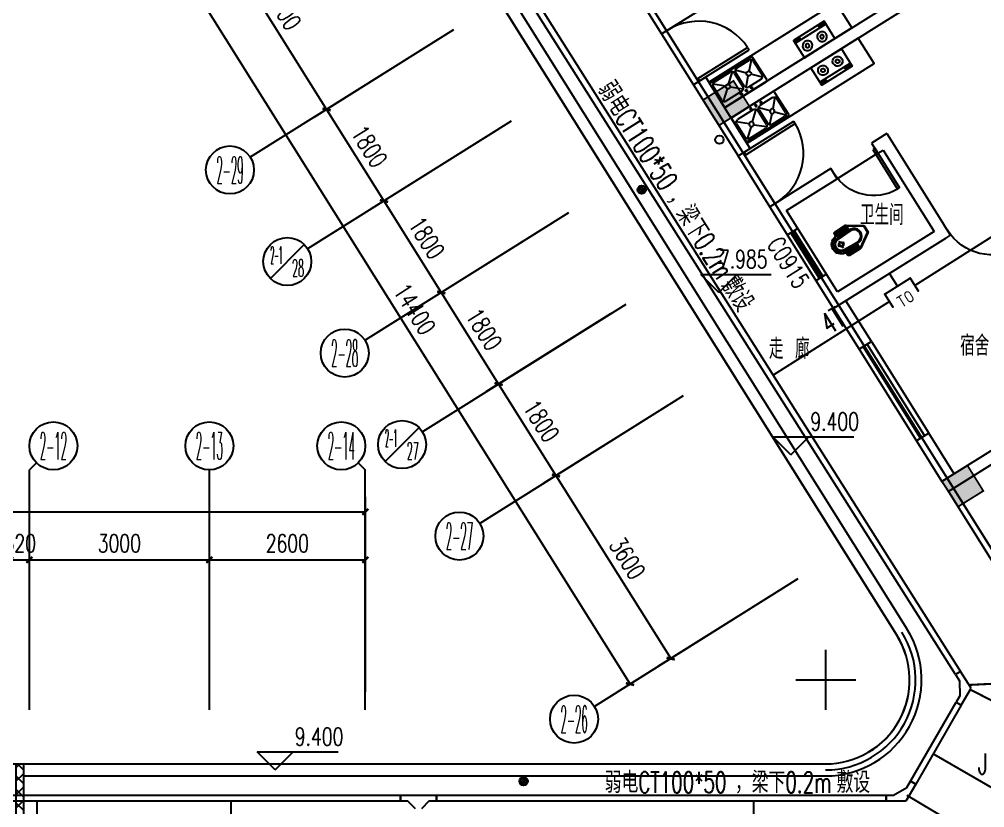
# Model space of a CAD drawing. Extents: x -9422388 to 15610651, y -1992469 to 953794.
# Drawn here: x -2729061 to -2712970, y -354113 to -340975 of the extents above; entities that cross this region are included whole.
import ezdxf
from ezdxf.enums import TextEntityAlignment as Align

# ---------------------------------------------------------------- set-up
doc = ezdxf.new("R2010")
doc.units = 0
doc.header["$LTSCALE"] = 1000
for name, color, linetype in [('AXIS_TEXT', 7, 'Continuous'), ('C-KZ', 2, 'Continuous'), ('C-Z-HATCH', 253, 'Continuous'), ('CABLETRAY_PDS', 5, 'Continuous'), ('EQUIP-通讯', 3, 'Continuous'), ('TEL_TEXT', 7, 'Continuous'), ('WIRE-通讯', 4, 'Continuous'), ('厨具', 4, 'Continuous'), ('洁具', 253, 'Continuous')]:
    doc.layers.add(name, color=color, linetype=linetype)
doc.styles.add('_TCH_AXIS', font='COMPLEX', dxfattribs={"bigfont": 'GBCBIG'})
doc.styles.add('_TCH_DIM', font='SIMPLEX', dxfattribs={"bigfont": 'GBCBIG'})
doc.styles.add('_TCH_DIM_T3', font='SIMPLEX', dxfattribs={"width": 0.705882, "bigfont": 'GBCBIG'})
doc.styles.add('_TCH_WINDOW', font='SIMPLEX', dxfattribs={"height": 3.5, "bigfont": 'GBCBIG'})
doc.styles.add('_TEL_ATTDEF', font='GBENOR', dxfattribs={"width": 0.8, "height": 3, "bigfont": 'GBCBIG'})
doc.styles.add('_TEL_DIM', font='SIMPLEX', dxfattribs={"width": 0.8, "height": 3.5, "bigfont": 'HZTXT'})
doc.styles.add('COMPLEX', font='COMPLEX')
doc.dimstyles.new('_TCH_ARCH&&100', dxfattribs={"dimtxt": 297.5, "dimasz": 100, "dimexe": 250, "dimexo": 300, "dimgap": 126.25, "dimtad": 1, "dimdec": 0, "dimzin": 0, "dimdsep": 46, "dimtxsty": '_TCH_DIM_T3', "dimblk": 'ARCHTICK', "dimcen": 0.09, "dimclrt": 7, "dimazin": 2, "dimtfac": 1, "dimtdec": 0, "dimtix": 1, "dimtmove": 2, "dimatfit": 3, "dimfxl": 0, "dimtolj": 1, "dimtzin": 0, "dimarcsym": 0})

# ---------------------------------------------------------------- blocks, each defined once
blk = doc.blocks.new('$plan$00002871')
at = {"layer": '洁具', "color": 0}
for p, q in [((0, -475), (0, -423)), ((-15, -490), (-67, -490)), ((0, -505), (0, -557)), ((15, -490), (67, -490))]:
    blk.add_line(p, q, dxfattribs=at)
for points in [[(159, -508, -0.88995), (-159, -508, 0.380538), (-179, -491), (-210, -491, -0.414214), (-230, -471), (-230, -258, -0.144595), (-227, -247), (-73, -9, -0.254383), (-56, 0), (56, 0, -0.254383), (73, -9), (227, -247, -0.144595), (230, -258), (230, -471, -0.414214), (210, -491), (179, -491, 0.380538)], [(120, -491), (130, -252, 1.134994), (-130, -252), (-120, -491, 0.992594)], [(105, -490), (115, -251, 1.141146), (-115, -251), (-105, -490, 0.994896)], [(100, -490), (110, -251, 1.143479), (-110, -251), (-100, -490, 0.995777)], [(-149, -264, 1), (-149, -252), (-207, -252, 1), (-207, -264)], [(-148, -287, 1), (-148, -275), (-207, -275, 1), (-207, -287)], [(-147, -307, 1), (-147, -295), (-207, -295, 1), (-207, -307)], [(-146, -330, 1), (-146, -319), (-207, -319, 1), (-207, -330)], [(-149, -263, 1), (-149, -253), (-207, -253, 1), (-207, -263)], [(-148, -286, 1), (-148, -276), (-207, -276, 1), (-207, -286)], [(-147, -306, 1), (-147, -296), (-207, -296, 1), (-207, -306)], [(-146, -329, 1), (-146, -320), (-207, -320, 1), (-207, -329)], [(146, -330, -1), (146, -319), (207, -319, -1), (207, -330)], [(148, -287, -1), (148, -275), (207, -275, -1), (207, -287)], [(147, -307, -1), (147, -295), (207, -295, -1), (207, -307)], [(146, -329, -1), (146, -320), (207, -320, -1), (207, -329)], [(148, -286, -1), (148, -276), (207, -276, -1), (207, -286)], [(147, -306, -1), (147, -296), (207, -296, -1), (207, -306)], [(149, -264, -1), (149, -252), (207, -252, -1), (207, -264)], [(149, -263, -1), (149, -253), (207, -253, -1), (207, -263)], [(-146, -352, 1), (-146, -341), (-207, -341, 1), (-207, -352)], [(-145, -376, 1), (-145, -364), (-207, -364, 1), (-207, -376)], [(-144, -399, 1), (-144, -388), (-207, -388, 1), (-207, -399)], [(-143, -423, 1), (-143, -411), (-207, -411, 1), (-207, -423)], [(-141, -444, 1), (-141, -432), (-207, -432, 1), (-207, -444)], [(-141, -464, 1), (-141, -453), (-207, -453, 1), (-207, -464)], [(-146, -351, 1), (-146, -342), (-207, -342, 1), (-207, -351)], [(-145, -375, 1), (-145, -365), (-207, -365, 1), (-207, -375)], [(-144, -398, 1), (-144, -389), (-207, -389, 1), (-207, -398)], [(-143, -422, 1), (-143, -412), (-207, -412, 1), (-207, -422)], [(-141, -443, 1), (-141, -433), (-207, -433, 1), (-207, -443)], [(-141, -463, 1), (-141, -454), (-207, -454, 1), (-207, -463)], [(141, -444, -1), (141, -432), (207, -432, -1), (207, -444)], [(141, -464, -1), (141, -453), (207, -453, -1), (207, -464)], [(141, -443, -1), (141, -433), (207, -433, -1), (207, -443)], [(141, -463, -1), (141, -454), (207, -454, -1), (207, -463)], [(143, -423, -1), (143, -411), (207, -411, -1), (207, -423)], [(144, -399, -1), (144, -388), (207, -388, -1), (207, -399)], [(143, -422, -1), (143, -412), (207, -412, -1), (207, -422)], [(145, -376, -1), (145, -364), (207, -364, -1), (207, -376)], [(144, -398, -1), (144, -389), (207, -389, -1), (207, -398)], [(146, -352, -1), (146, -341), (207, -341, -1), (207, -352)], [(145, -375, -1), (145, -365), (207, -365, -1), (207, -375)], [(146, -351, -1), (146, -342), (207, -342, -1), (207, -351)]]:
    blk.add_lwpolyline(points, format="xyb", close=True, dxfattribs=at)
blk.add_lwpolyline([(-149, -507, 0.380538), (-179, -481), (-210, -481, -0.414214), (-220, -471), (-220, -258, -0.144595), (-218, -253), (-64, -15, -0.254383), (-56, -10), (56, -10, -0.254383), (64, -15), (218, -253, -0.144595), (220, -258), (220, -471, -0.414214), (210, -481), (179, -481, 0.380538), (149, -507, 0.380538)], format="xyb", dxfattribs=at)
for radius in [40, 31.7]:
    blk.add_circle((0, -490), radius, dxfattribs=at)
blk.add_arc((0, -490), 150, 186.665, 353.335, dxfattribs=at)
blk = doc.blocks.new('$plan$00002777')
at = {"layer": '厨具', "color": 0}
for p, q in [((-300, -284), (300, -284)), ((-267, -307), (-267, -318)), ((-257, -316), (-257, -333)), ((-192, -316), (-257, -316)), ((-192, -333), (-192, -316)), ((-176, -308), (-176, -318)), ((192, -308), (192, -318)), ((208, -316), (273, -316)), ((208, -333), (208, -316)), ((273, -316), (273, -333)), ((284, -307), (284, -318)), ((-257, -333), (-192, -333)), ((273, -333), (208, -333))]:
    blk.add_line(p, q, dxfattribs=at)
blk.add_lwpolyline([(300, 0), (-300, 0), (-300, -340), (300, -340)], close=True, dxfattribs=at)
for points in [[(-176, -308, 0.259034), (-178, -304, 0.076276), (-189, -299, 0.036515), (-203, -297, 0.026615), (-221, -296, 0.026615), (-240, -297, 0.036515), (-254, -299, 0.076276), (-265, -304, 0.259034), (-267, -308, 0.078462), (-267, -309, 0.056762)], [(-176, -318, 0.259034), (-178, -315, 0.076276), (-189, -310, 0.036515), (-203, -307, 0.026615), (-221, -306, 0.026615), (-240, -307, 0.036515), (-254, -310, 0.076276), (-265, -315, 0.259034), (-267, -318, 0.259034), (-265, -322, 0.056762), (-257, -326, 0.036515)], [(-192, -327, 0.008736), (-189, -327, 0.076276), (-178, -322, 0.259034), (-176, -318, 0.259034)], [(192, -308, -0.259034), (194, -304, -0.076276), (205, -299, -0.036515), (219, -297, -0.026615), (238, -296, -0.026615), (257, -297, -0.036515), (270, -299, -0.076276), (282, -304, -0.259034), (284, -308, -0.078462), (283, -309, -0.056762)], [(192, -318, -0.259034), (194, -315, -0.076276), (205, -310, -0.036515), (219, -307, -0.026615), (238, -306, -0.026615), (257, -307, -0.036515), (270, -310, -0.076276), (282, -315, -0.259034), (284, -318, -0.259034), (282, -322, -0.056762), (273, -326, -0.036515)], [(208, -327, -0.008736), (205, -327, -0.076276), (194, -322, -0.259034), (192, -318, -0.259034)]]:
    blk.add_lwpolyline(points, format="xyb", dxfattribs=at)
for centre, radius, start, end in [((-135, -143), 82.5, 0.964, 0), ((-135, -143), 31.6, 0.6532, 0), ((151, -143), 82.5, 180, 179.036), ((151, -143), 31.6, 180, 179.3468)]:
    blk.add_arc(centre, radius, start, end, dxfattribs=at)
blk = doc.blocks.new('$plan$00002763')
at = {"layer": '洁具', "color": 0}
for p, q in [((-395, -405), (-395, -132)), ((-381, -98), (-246, -241)), ((-345, -82), (-95, -82)), ((-59, -98), (-194, -241)), ((-45, -132), (-45, -405)), ((-20, -405), (-20, -132)), ((-6, -98), (161, -241)), ((30, -82), (345, -82)), ((381, -98), (214, -241)), ((395, -132), (395, -405)), ((-246, -297), (-381, -440)), ((-194, -297), (-59, -440)), ((161, -297), (-6, -440)), ((214, -297), (381, -440)), ((-95, -455), (-345, -455)), ((345, -455), (30, -455))]:
    blk.add_line(p, q, dxfattribs=at)
blk.add_lwpolyline([(-420, -25), (-420, -455, 0.200464), (-413, -473, 0.197353), (-395, -480), (395, -480, 0.19737), (413, -473, 0.200447), (420, -455), (420, -25, 0.200464), (413, -7, 0.197353), (395, 0), (-395, 0, 0.19737), (-413, -7, 0.200447), (-420, -25)], format="xyb", close=True, dxfattribs=at)
for centre, major_axis, start_param, end_param in [((-345, -132), (-50, 0), -1.570796, 0), ((-136, -48), (-14.2, 0), 3.141593, 9.424778), ((-95, -132), (-50, 0), 3.141593, 4.712389), ((-36, -48), (-15.1, 0), 3.141593, 9.424778), ((30, -132), (-50, 0), -1.570796, 0), ((64, -48), (-14.2, 0), 3.141593, 9.424778), ((345, -132), (-50, 0), 3.141593, 4.712389), ((-220, -269), (-38.6, 0), 3.141593, 9.424778), ((188, -269), (-38.6, 0), 3.141593, 9.424778), ((-345, -405), (50, 0), 3.141593, 4.712389), ((-95, -405), (50, 0), 4.712389, 6.283185), ((30, -405), (50, 0), 3.141593, 4.712389), ((345, -405), (50, 0), 4.712389, 6.283185)]:
    blk.add_ellipse(centre, major_axis=major_axis, ratio=0.9938, start_param=start_param, end_param=end_param, dxfattribs=at)
blk = doc.blocks.new('宿舍楼柱网1')
at = {"layer": 'C-Z-HATCH'}
h = blk.add_hatch(color=0, dxfattribs=at)
h.dxf.hatch_style = 1
h.paths.add_polyline_path([(643252, 157766), (643760, 158084), (643495, 158508), (642987, 158190)])
h = blk.add_hatch(color=0, dxfattribs=at)
h.dxf.hatch_style = 1
h.paths.add_polyline_path([(647235, 151411), (647659, 151675), (647394, 152100), (646970, 151835)])
at = {"layer": 'C-KZ', "color": 0, "const_width": 30}
for points in [[(643252, 157766), (643760, 158084), (643495, 158508), (642987, 158190), (643252, 157766)], [(647235, 151411), (647659, 151675), (647394, 152100), (646970, 151835), (647235, 151411)]]:
    blk.add_lwpolyline(points, dxfattribs=at)
blk = doc.blocks.new('_ArchTick')
at = {"color": 0, "linetype": 'ByBlock', "const_width": 0.4}
blk.add_lwpolyline([(-0.5, -0.5), (0.5, 0.5)], dxfattribs=at)
blk = doc.blocks.new('*D2909')
at = {"color": 0, "lineweight": -2, "transparency": 16777216}
for p, q in [((1579630, -187593), (1579630, -184343)), ((1628750, -187593), (1628750, -184343)), ((1579630, -184593), (1628750, -184593))]:
    blk.add_line(p, q, dxfattribs=at)
at = {"layer": 'Defpoints', "color": 0, "transparency": 16777216}
for p in [(1628750, -184593), (1579630, -187893), (1628750, -187893)]:
    blk.add_point(p, dxfattribs=at)
at = {"color": 0, "lineweight": -2, "transparency": 16777216, "xscale": 100, "yscale": 100, "zscale": 100, "rotation": 180}
blk.add_blockref('_ArchTick', (1579630, -184593), dxfattribs=at)
at = {"color": 0, "lineweight": -2, "transparency": 16777216, "xscale": 100, "yscale": 100, "zscale": 100}
blk.add_blockref('_ArchTick', (1628750, -184593), dxfattribs=at)
at = {"color": 7, "transparency": 16777216, "insert": (1604190, -184318), "char_height": 297.5, "attachment_point": 5, "style": '_TCH_DIM_T3'}
blk.add_mtext('\\A1;49120', dxfattribs=at)
blk = doc.blocks.new('*D2925')
at = {"color": 0, "lineweight": -2, "transparency": 16777216}
for p, q in [((1622830, -187593), (1622830, -185143)), ((1623150, -187593), (1623150, -185143)), ((1622830, -185393), (1622730, -185393)), ((1622830, -185393), (1623150, -185393)), ((1623150, -185393), (1623250, -185393))]:
    blk.add_line(p, q, dxfattribs=at)
at = {"layer": 'Defpoints', "color": 0, "transparency": 16777216}
for p in [(1623150, -185393), (1622830, -187893), (1623150, -187893)]:
    blk.add_point(p, dxfattribs=at)
at = {"color": 0, "lineweight": -2, "transparency": 16777216, "xscale": 100, "yscale": 100, "zscale": 100}
blk.add_blockref('_ArchTick', (1622830, -185393), dxfattribs=at)
at = {"color": 0, "lineweight": -2, "transparency": 16777216, "xscale": 100, "yscale": 100, "zscale": 100, "rotation": 180}
blk.add_blockref('_ArchTick', (1623150, -185393), dxfattribs=at)
at = {"color": 7, "transparency": 16777216, "insert": (1622990, -185118), "char_height": 297.5, "attachment_point": 5, "style": '_TCH_DIM_T3'}
blk.add_mtext('\\A1;320', dxfattribs=at)
blk = doc.blocks.new('*D2926')
at = {"color": 0, "lineweight": -2, "transparency": 16777216}
for p, q in [((1623150, -187593), (1623150, -185143)), ((1626150, -187593), (1626150, -185143)), ((1623150, -185393), (1626150, -185393))]:
    blk.add_line(p, q, dxfattribs=at)
at = {"layer": 'Defpoints', "color": 0, "transparency": 16777216}
for p in [(1626150, -185393), (1623150, -187893), (1626150, -187893)]:
    blk.add_point(p, dxfattribs=at)
at = {"color": 0, "lineweight": -2, "transparency": 16777216, "xscale": 100, "yscale": 100, "zscale": 100, "rotation": 180}
blk.add_blockref('_ArchTick', (1623150, -185393), dxfattribs=at)
at = {"color": 0, "lineweight": -2, "transparency": 16777216, "xscale": 100, "yscale": 100, "zscale": 100}
blk.add_blockref('_ArchTick', (1626150, -185393), dxfattribs=at)
at = {"color": 7, "transparency": 16777216, "insert": (1624650, -185118), "char_height": 297.5, "attachment_point": 5, "style": '_TCH_DIM_T3'}
blk.add_mtext('\\A1;3000', dxfattribs=at)
blk = doc.blocks.new('*D2927')
at = {"color": 0, "lineweight": -2, "transparency": 16777216}
for p, q in [((1626150, -187593), (1626150, -185143)), ((1628750, -187593), (1628750, -185143)), ((1626150, -185393), (1628750, -185393))]:
    blk.add_line(p, q, dxfattribs=at)
at = {"layer": 'Defpoints', "color": 0, "transparency": 16777216}
for p in [(1628750, -185393), (1626150, -187893), (1628750, -187893)]:
    blk.add_point(p, dxfattribs=at)
at = {"color": 0, "lineweight": -2, "transparency": 16777216, "xscale": 100, "yscale": 100, "zscale": 100, "rotation": 180}
blk.add_blockref('_ArchTick', (1626150, -185393), dxfattribs=at)
at = {"color": 0, "lineweight": -2, "transparency": 16777216, "xscale": 100, "yscale": 100, "zscale": 100}
blk.add_blockref('_ArchTick', (1628750, -185393), dxfattribs=at)
at = {"color": 7, "transparency": 16777216, "insert": (1627450, -185118), "char_height": 297.5, "attachment_point": 5, "style": '_TCH_DIM_T3'}
blk.add_mtext('\\A1;2600', dxfattribs=at)
blk = doc.blocks.new('*D2953')
at = {"color": 0, "lineweight": -2, "transparency": 16777216}
for p, q in [((1628056, -173668), (1625302, -175394)), ((1625514, -175261), (1633162, -187463)), ((1635704, -185870), (1632950, -187596))]:
    blk.add_line(p, q, dxfattribs=at)
at = {"layer": 'Defpoints', "color": 0, "transparency": 16777216}
for p in [(1628310, -173509), (1635958, -185710), (1633162, -187463)]:
    blk.add_point(p, dxfattribs=at)
at = {"color": 0, "lineweight": -2, "transparency": 16777216, "xscale": 100, "yscale": 100, "zscale": 100}
for p, rotation in [((1625514, -175261), 122.0782976762229), ((1633162, -187463), 302.0782976762229)]:
    blk.add_blockref('_ArchTick', p, dxfattribs=dict(at, rotation=rotation))
at = {"color": 7, "transparency": 16777216, "insert": (1629571, -181216), "char_height": 297.5, "attachment_point": 5, "rotation": 302.0783, "style": '_TCH_DIM_T3'}
blk.add_mtext('\\A1;14400', dxfattribs=at)
blk = doc.blocks.new('*D2954')
at = {"color": 0, "lineweight": -2, "transparency": 16777216}
for p, q in [((1633792, -182819), (1631716, -184120)), ((1631928, -183987), (1633840, -187038)), ((1635704, -185870), (1633628, -187171))]:
    blk.add_line(p, q, dxfattribs=at)
at = {"layer": 'Defpoints', "color": 0, "transparency": 16777216}
for p in [(1634046, -182660), (1635958, -185710), (1633840, -187038)]:
    blk.add_point(p, dxfattribs=at)
at = {"color": 0, "lineweight": -2, "transparency": 16777216, "xscale": 100, "yscale": 100, "zscale": 100}
for p, rotation in [((1631928, -183987), 122.078297676224), ((1633840, -187038), 302.078297676224)]:
    blk.add_blockref('_ArchTick', p, dxfattribs=dict(at, rotation=rotation))
at = {"color": 7, "transparency": 16777216, "insert": (1633117, -185367), "char_height": 297.5, "attachment_point": 5, "rotation": 302.0783, "style": '_TCH_DIM_T3'}
blk.add_mtext('\\A1;3600', dxfattribs=at)
blk = doc.blocks.new('*D2955')
at = {"color": 0, "lineweight": -2, "transparency": 16777216}
for p, q in [((1632836, -181294), (1630760, -182595)), ((1630972, -182462), (1631928, -183987)), ((1633792, -182819), (1631716, -184120))]:
    blk.add_line(p, q, dxfattribs=at)
at = {"layer": 'Defpoints', "color": 0, "transparency": 16777216}
for p in [(1633090, -181134), (1634046, -182660), (1631928, -183987)]:
    blk.add_point(p, dxfattribs=at)
at = {"color": 0, "lineweight": -2, "transparency": 16777216, "xscale": 100, "yscale": 100, "zscale": 100}
for p, rotation in [((1630972, -182462), 122.0782976762223), ((1631928, -183987), 302.0782976762223)]:
    blk.add_blockref('_ArchTick', p, dxfattribs=dict(at, rotation=rotation))
at = {"color": 7, "transparency": 16777216, "insert": (1631683, -183079), "char_height": 297.5, "attachment_point": 5, "rotation": 302.0783, "style": '_TCH_DIM_T3'}
blk.add_mtext('\\A1;1800', dxfattribs=at)
blk = doc.blocks.new('*D2956')
at = {"color": 0, "lineweight": -2, "transparency": 16777216}
for p, q in [((1631880, -179769), (1629804, -181070)), ((1630016, -180937), (1630972, -182462)), ((1632836, -181294), (1630760, -182595))]:
    blk.add_line(p, q, dxfattribs=at)
at = {"layer": 'Defpoints', "color": 0, "transparency": 16777216}
for p in [(1632134, -179609), (1633090, -181134), (1630972, -182462)]:
    blk.add_point(p, dxfattribs=at)
at = {"color": 0, "lineweight": -2, "transparency": 16777216, "xscale": 100, "yscale": 100, "zscale": 100}
for p, rotation in [((1630016, -180937), 122.0782976762197), ((1630972, -182462), 302.0782976762197)]:
    blk.add_blockref('_ArchTick', p, dxfattribs=dict(at, rotation=rotation))
at = {"color": 7, "transparency": 16777216, "insert": (1630727, -181553), "char_height": 297.5, "attachment_point": 5, "rotation": 302.0783, "style": '_TCH_DIM_T3'}
blk.add_mtext('\\A1;1800', dxfattribs=at)
blk = doc.blocks.new('*D2957')
at = {"color": 0, "lineweight": -2, "transparency": 16777216}
for p, q in [((1630924, -178243), (1628848, -179545)), ((1629060, -179412), (1630016, -180937)), ((1631880, -179769), (1629804, -181070))]:
    blk.add_line(p, q, dxfattribs=at)
at = {"layer": 'Defpoints', "color": 0, "transparency": 16777216}
for p in [(1631178, -178084), (1632134, -179609), (1630016, -180937)]:
    blk.add_point(p, dxfattribs=at)
at = {"color": 0, "lineweight": -2, "transparency": 16777216, "xscale": 100, "yscale": 100, "zscale": 100}
for p, rotation in [((1629060, -179412), 122.0782976762253), ((1630016, -180937), 302.0782976762252)]:
    blk.add_blockref('_ArchTick', p, dxfattribs=dict(at, rotation=rotation))
at = {"color": 7, "transparency": 16777216, "insert": (1629771, -180028), "char_height": 297.5, "attachment_point": 5, "rotation": 302.0783, "style": '_TCH_DIM_T3'}
blk.add_mtext('\\A1;1800', dxfattribs=at)
blk = doc.blocks.new('*D2958')
at = {"color": 0, "lineweight": -2, "transparency": 16777216}
for p, q in [((1629968, -176718), (1627892, -178019)), ((1628104, -177887), (1629060, -179412)), ((1630924, -178243), (1628848, -179545))]:
    blk.add_line(p, q, dxfattribs=at)
at = {"layer": 'Defpoints', "color": 0, "transparency": 16777216}
for p in [(1630222, -176559), (1631178, -178084), (1629060, -179412)]:
    blk.add_point(p, dxfattribs=at)
at = {"color": 0, "lineweight": -2, "transparency": 16777216, "xscale": 100, "yscale": 100, "zscale": 100}
for p, rotation in [((1628104, -177887), 122.0782976762247), ((1629060, -179412), 302.0782976762247)]:
    blk.add_blockref('_ArchTick', p, dxfattribs=dict(at, rotation=rotation))
at = {"color": 7, "transparency": 16777216, "insert": (1628815, -178503), "char_height": 297.5, "attachment_point": 5, "rotation": 302.0783, "style": '_TCH_DIM_T3'}
blk.add_mtext('\\A1;1800', dxfattribs=at)
blk = doc.blocks.new('*D2959')
at = {"color": 0, "lineweight": -2, "transparency": 16777216}
for p, q in [((1628056, -173668), (1625980, -174969)), ((1626192, -174836), (1628104, -177887)), ((1629968, -176718), (1627892, -178019))]:
    blk.add_line(p, q, dxfattribs=at)
at = {"layer": 'Defpoints', "color": 0, "transparency": 16777216}
for p in [(1628310, -173509), (1630222, -176559), (1628104, -177887)]:
    blk.add_point(p, dxfattribs=at)
at = {"color": 0, "lineweight": -2, "transparency": 16777216, "xscale": 100, "yscale": 100, "zscale": 100}
for p, rotation in [((1626192, -174836), 122.0782976762227), ((1628104, -177887), 302.0782976762227)]:
    blk.add_blockref('_ArchTick', p, dxfattribs=dict(at, rotation=rotation))
at = {"color": 7, "transparency": 16777216, "insert": (1627381, -176215), "char_height": 297.5, "attachment_point": 5, "rotation": 302.0783, "style": '_TCH_DIM_T3'}
blk.add_mtext('\\A1;3600', dxfattribs=at)
blk = doc.blocks.new('_AXISO')
at = {"color": 0}
blk.add_circle((0, 0), 0.5, dxfattribs=at)
at = {"layer": 'AXIS_TEXT', "color": 0, "style": 'COMPLEX', "width": 1.041667}
blk.add_attdef('A', text='', height=0.56, dxfattribs=at).set_placement((-0.25, -0.28), (0.25, -0.28), align=Align.FIT)
blk = doc.blocks.new('$equip$00001847')
for p, q in [((-0.5, 0.499), (-0.5, 0.999)), ((0.5, 0.999), (0.5, 0.499)), ((0.5, 0.499), (-0.5, 0.499)), ((0, 0.5), (0, 0))]:
    blk.add_line(p, q)
for p in [(-0.5, 0.999), (0.5, 0.999), (-0.5, 0.499), (0.5, 0.499), (0, 0)]:
    blk.add_point(p)
at = {"color": 7, "style": '_TEL_DIM'}
blk.add_attdef('$TEXT$', text='', height=0.4, dxfattribs=at).set_placement((0, 0.999), align=Align.MIDDLE_CENTER)
at = {"color": 7, "style": '_TEL_DIM', "flags": 1}
blk.add_attdef('A', text='', height=0.00002, dxfattribs=at).set_placement((0, 0), align=Align.MIDDLE_CENTER)
blk = doc.blocks.new('542523')
h = blk.add_hatch()
h.set_pattern_fill('ANSI37', color=8, scale=20)
h.set_pattern_definition([(45, (579048.466, 204780.552), (-22.4506403, 22.4506403), []), (135, (579048.466, 204780.552), (-22.4506403, -22.4506403), [])])
edge = h.paths.add_edge_path()
edge.add_arc((1633355.9, -179224.1), 70, 0, 360)
h = blk.add_hatch()
h.set_pattern_fill('ANSI37', color=8, scale=100)
h.set_pattern_definition([(45, (1001436.12, 205282.17), (-112.2532, 112.2532), []), (135, (1001436.12, 205282.17), (-112.2532, -112.2532), [])])
h.paths.add_polyline_path([(1622929.8, -188792.5), (1623049.8, -188792.5), (1623049.8, -199192.6), (1622929.8, -199192.6)])
h = blk.add_hatch()
h.set_pattern_fill('ANSI37', color=8, scale=20)
h.set_pattern_definition([(45, (577080.12, 194922.9), (-22.4506403, 22.4506403), []), (135, (577080.12, 194922.9), (-22.4506403, -22.4506403), [])])
edge = h.paths.add_edge_path()
edge.add_arc((1631387.6, -189081.7), 70, 0, 360)
at = {"color": 8}
for p, q in [((1630799.1, -171830.5), (1641151.3, -188347.3)), ((1637608.5, -186649), (1629019.7, -172945.8)), ((1629019.7, -172945.8), (1637608.5, -186649)), ((1629295.4, -173009), (1637777.9, -186542.8)), ((1640859.1, -174022.5), (1634741.4, -177856.9)), ((1640965.3, -174192), (1634847.7, -178026.4)), ((1632626.2, -174934), (1633688.4, -176628.7)), ((1633688.4, -176628.7), (1634705.1, -175991.4)), ((1633688.4, -176628.7), (1633891.7, -176501.2)), ((1630222.1, -176558.9), (1626832.8, -178683.2)), ((1633688.4, -176628.7), (1634219.4, -177476)), ((1634294.6, -177369.9), (1635120.7, -176852.1)), ((1634321.1, -177412.2), (1635147.3, -176894.4)), ((1635120.7, -176852.1), (1635147.3, -176894.4)), ((1634422.8, -177348.5), (1634219.4, -177476)), ((1634219.4, -177476), (1634591.2, -178069.1)), ((1634321.1, -177412.2), (1634294.6, -177369.9)), ((1634794.5, -177941.6), (1634422.8, -177348.5)), ((1635166.3, -178534.8), (1634794.5, -177941.6)), ((1631178, -178084), (1627788.7, -180208.4)), ((1634591.2, -178069.1), (1634962.9, -178662.2)), ((1635064.6, -178598.5), (1635890.8, -178080.7)), ((1635091.2, -178640.9), (1635917.3, -178123.1)), ((1635917.3, -178123.1), (1635890.8, -178080.7)), ((1637442.9, -178288.1), (1637188.7, -178447.4)), ((1637442.9, -178288.1), (1638398.8, -179813.3)), ((1637188.7, -178447.4), (1637294.9, -178616.9)), ((1634962.9, -178662.2), (1635166.3, -178534.8)), ((1635064.6, -178598.5), (1635091.2, -178640.9)), ((1637294.9, -178616.9), (1637379.6, -178563.8)), ((1637379.6, -178563.8), (1638229.3, -179919.5)), ((1635494, -179509.6), (1634962.9, -178662.2)), ((1637294.9, -178616.9), (1636617, -179041.7)), ((1636510.8, -178872.3), (1635494, -179509.6)), ((1636617, -179041.7), (1636510.8, -178872.3)), ((1635769.7, -179572.8), (1636617, -179041.7)), ((1635697.4, -179382.1), (1635494, -179509.6)), ((1636556.2, -181204.2), (1635494, -179509.6)), ((1636619.4, -180928.5), (1635769.7, -179572.8)), ((1632134, -179609.2), (1628744.7, -181733.5)), ((1635786.1, -179975.6, 900), (1635955.6, -179869.4, 900)), ((1638505, -179982.7), (1638398.8, -179813.3)), ((1636320.6, -180702.8, 900), (1635842.6, -179940.2, 900)), ((1636377.1, -180667.4, 900), (1635899.1, -179904.8, 900)), ((1638420.3, -180035.8), (1636556.2, -181204.2)), ((1638229.3, -179919.5), (1636619.4, -180928.5)), ((1638420.3, -180035.8), (1638505, -179982.7)), ((1627166.9, -180703.6), (1627732.6, -180137.9)), ((1634643, -180935.5), (1634343, -180635.5)), ((1634343, -180635.5), (1635513.8, -180635.5)), ((1634643, -180935.5), (1634943, -180635.5)), ((1636264.1, -180738.2, 900), (1636433.5, -180632, 900)), ((1633089.9, -181134.4), (1629700.6, -183258.7)), ((1637184.4, -181754.6), (1636759.5, -181076.7)), ((1636556.2, -181204.2), (1636981, -181882.1)), ((1636981, -181882.1), (1637184.4, -181754.6)), ((1641158, -182332.5), (1638361.8, -184085.1)), ((1641349, -182448.9), (1638468.1, -184254.6)), ((1634045.8, -182659.6), (1630656.5, -184783.9)), ((1629078.8, -183754), (1629644.5, -183188.3)), ((1638140.3, -183279.8), (1637937, -183407.2)), ((1638565.2, -183957.6), (1638140.3, -183279.8)), ((1635841, -183640.7), (1635541, -183340.7)), ((1635541, -183340.7), (1636891.9, -183340.7)), ((1635841, -183640.7), (1636141, -183340.7)), ((1637937, -183407.2), (1638361.8, -184085.1)), ((1623267, -183775.4), (1623149.8, -183892.6)), ((1623149.8, -187892.6), (1623149.8, -183892.6)), ((1626149.8, -187892.6), (1626149.8, -183892.6)), ((1628632.7, -183775.4), (1628749.8, -183892.6)), ((1628749.8, -187892.6), (1628749.8, -183892.6)), ((1638468.1, -184254.6), (1638361.8, -184085.1)), ((1635957.7, -185710), (1632568.4, -187834.3)), ((1627247.2, -188892.6), (1626947.2, -188592.6)), ((1626947.2, -188592.6), (1628298.2, -188592.6)), ((1627247.2, -188892.6), (1627547.2, -188592.6)), ((1593929.8, -188792.6), (1636422.2, -188792.5)), ((1623049.8, -188792.5), (1636422.2, -188792.5)), ((1623049.8, -188792.5), (1623049.8, -188992.5)), ((1623049.8, -188992.5), (1636422.2, -188992.5))]:
    blk.add_line(p, q, dxfattribs=at)
at = {"color": 8, "extrusion": (0, 0, -1)}
for p, q in [((1637241.8, -178532.1), (1637207.9, -178553.4)), ((1637207.9, -178553.4), (1637622.1, -179214.3)), ((1637241.8, -178532.1), (1637656, -179193)), ((1637622.1, -179214.3), (1637656, -179193)), ((1637184.4, -181754.6), (1636981, -181882.1)), ((1638072.5, -183322.3), (1637116.6, -181797.1)), ((1637184.4, -181754.6), (1638140.3, -183279.8)), ((1636981, -181882.1), (1637937, -183407.2)), ((1638004.8, -183364.8), (1637048.8, -181839.6)), ((1638140.3, -183279.8), (1637937, -183407.2))]:
    blk.add_line(p, q, dxfattribs=at)
at = {"color": 8}
for points in [[(1593929.8, -190892.6), (1593929.8, -198492.6), (1646508.8, -198492.6), (1651184.3, -190044.2), (1637238.7, -167794.3), (1630799.1, -171830.5), (1641151.3, -188347.3), (1639742.7, -190892.6)], [(1634741.4, -177856.9), (1634475.9, -177433.3), (1636594.2, -176105.6), (1636859.7, -176529.2)], [(1634847.7, -178026.4), (1635113.2, -178450), (1637231.5, -177122.3), (1636966, -176698.7)], [(1622929.8, -188792.5), (1623049.8, -188792.5), (1623049.8, -199192.6), (1622929.8, -199192.6)]]:
    blk.add_lwpolyline(points, close=True, dxfattribs=at)
for points in [[(1638468.1, -184254.6), (1640273.7, -187135.5)], [(1636423.5, -187893.2), (1636423.5, -186893.2)], [(1635923.5, -187393.2), (1636923.5, -187393.2)]]:
    blk.add_lwpolyline(points, dxfattribs=at)
for centre, radius in [((1634652.3, -178392), 70), ((1633355.9, -179224.1), 70), ((1627449.8, -180420.8), 400), ((1629361.7, -183471.2), 400), ((1631387.6, -189081.7), 70)]:
    blk.add_circle(centre, radius, dxfattribs=at)
for centre, radius, start, end in [((1634307.8, -177391.1), 975, 33.54758, 122.0783), ((1635077.9, -178619.7), 975, 302.0783, 30.60901), ((1636422.2, -187392.5), 1600, 270.00004, 32.0783), ((1636422.2, -187392.6), 1500, 270, 32.0783), ((1636425, -187394.1), 1398.5, 269.8879, 32.19088), ((1636422.2, -187392.5), 1400, 270.00004, 32.0783)]:
    blk.add_arc(centre, radius, start, end, dxfattribs=at)
at = {"color": 8, "extrusion": (0, 0, -1)}
for centre, radius in [((-1637224.8, -178542.8), 780), ((-1639195.4, -179432), 877.5)]:
    blk.add_arc(centre, radius, 239.39099, 327.9217, dxfattribs=at)
at = {"color": 8}
blk.add_blockref('宿舍楼柱网1', (991391.9, -335918.9), dxfattribs=at)
for name, p, rotation in [('$plan$00002777', (1636324.3, -176864.9), 212.0782976762205), ('$plan$00002763', (1635097.3, -177633.9), 212.0782976762205), ('$plan$00002871', (1637095.8, -179875.1), 302.1359259040084)]:
    blk.add_blockref(name, p, dxfattribs=dict(at, rotation=rotation))
at = {"color": 8, "yscale": -1, "rotation": 212.078297676221}
for name, p in [('$plan$00002777', (1636430.5, -177034.3)), ('$plan$00002763', (1635203.5, -177803.3))]:
    blk.add_blockref(name, p, dxfattribs=at)
at = {"color": 8}
ref = blk.add_blockref('_AXISO', (1626493.9, -178895.6), dxfattribs=dict(at, xscale=800, yscale=800, zscale=800))
ref.add_attrib('A', '2-29', dxfattribs={"layer": 'AXIS_TEXT', "color": 8, "height": 452.55, "style": '_TCH_AXIS', "width": 0.2625}).set_placement((1626267.6, -179121.9), (1626720.1, -179121.9), align=Align.FIT)
ref = blk.add_blockref('_AXISO', (1628405.7, -181946), dxfattribs=dict(at, xscale=800, yscale=800, zscale=800))
ref.add_attrib('A', '2-28', dxfattribs={"layer": 'AXIS_TEXT', "color": 8, "height": 452.55, "style": '_TCH_AXIS', "width": 0.2625}).set_placement((1628179.5, -182172.2), (1628632, -182172.2), align=Align.FIT)
ref = blk.add_blockref('_AXISO', (1623549.8, -183492.6), dxfattribs=dict(at, xscale=800, yscale=800, zscale=800))
ref.add_attrib('A', '2-12', dxfattribs={"layer": 'AXIS_TEXT', "color": 8, "height": 452.55, "style": '_TCH_AXIS', "width": 0.28}).set_placement((1623323.5, -183718.8), (1623776.1, -183718.8), align=Align.FIT)
ref = blk.add_blockref('_AXISO', (1626149.8, -183492.6), dxfattribs=dict(at, xscale=800, yscale=800, zscale=800))
ref.add_attrib('A', '2-13', dxfattribs={"layer": 'AXIS_TEXT', "color": 8, "height": 452.55, "style": '_TCH_AXIS', "width": 0.28}).set_placement((1625923.5, -183718.8), (1626376.1, -183718.8), align=Align.FIT)
ref = blk.add_blockref('_AXISO', (1628349.8, -183492.6), dxfattribs=dict(at, xscale=800, yscale=800, zscale=800))
ref.add_attrib('A', '2-14', dxfattribs={"layer": 'AXIS_TEXT', "color": 8, "height": 452.55, "style": '_TCH_AXIS', "width": 0.272727}).set_placement((1628123.5, -183718.8), (1628576.1, -183718.8), align=Align.FIT)
ref = blk.add_blockref('_AXISO', (1630317.6, -184996.3), dxfattribs=dict(at, xscale=800, yscale=800, zscale=800))
ref.add_attrib('A', '2-27', dxfattribs={"layer": 'AXIS_TEXT', "color": 8, "height": 452.55, "style": '_TCH_AXIS', "width": 0.2625}).set_placement((1630091.3, -185222.6), (1630543.9, -185222.6), align=Align.FIT)
ref = blk.add_blockref('_AXISO', (1632229.5, -188046.7), dxfattribs=dict(at, xscale=800, yscale=800, zscale=800))
ref.add_attrib('A', '2-26', dxfattribs={"layer": 'AXIS_TEXT', "color": 8, "height": 452.55, "style": '_TCH_AXIS', "width": 0.2625}).set_placement((1632003.2, -188273), (1632455.8, -188273), align=Align.FIT)
at = {"color": 8, "style": '_TCH_DIM'}
for s, height, p in [('卫生间', 337.59, (1636994.9, -179812.6)), ('廊', 337.6, (1635912.7, -182043.2)), ('宿舍', 337.59, (1638664.8, -181991.9)), ('走', 337.6, (1635476.9, -182043.2))]:
    blk.add_text(s, height=height, dxfattribs=at).set_placement(p)
at = {"color": 8, "style": '_TCH_WINDOW', "width": 0.705882}
blk.add_text('C0915', height=297.5, rotation=302.0783, dxfattribs=at).set_placement((1635433.2, -180132))
at = {"color": 8, "style": '_TCH_DIM', "width": 0.705882}
for s, p in [('7.985', (1634643.8, -180530.5)), ('9.400', (1636168, -183235.7)), ('9.400', (1627574.3, -188487.6))]:
    blk.add_text(s, height=297.5, dxfattribs=at).set_placement(p)
at = {"layer": 'AXIS_TEXT', "color": 7, "style": '_TCH_AXIS'}
for s, width, p, p2 in [('2-1', 0.266804, (1627169.8, -180456.6), (1627369.8, -180456.6)), ('28', 0.431594, (1627529.8, -180671.2), (1627729.8, -180671.2)), ('2-1', 0.266804, (1629081.7, -183506.9), (1629281.7, -183506.9)), ('27', 0.431594, (1629441.7, -183721.6), (1629641.7, -183721.6))]:
    blk.add_text(s, height=286.22, dxfattribs=dict(at, width=width)).set_placement(p, p2, align=Align.FIT)
at = {"color": 8}
for p1, p2, distance, picture, middle in [((1628310.2, -173508.5), (1635957.9, -185710.2), -3300, '*D2953', (1629570.9, -181215.9)), ((1628310.2, -173508.5), (1630222.1, -176558.9), -2500, '*D2959', (1627380.8, -176215.3)), ((1630222.1, -176558.9), (1631178, -178084), -2500, '*D2958', (1628814.7, -178503.1)), ((1631178, -178084), (1632134, -179609.2), -2500, '*D2957', (1629770.7, -180028.3)), ((1632134, -179609.2), (1633089.9, -181134.4), -2500, '*D2956', (1630726.6, -181553.5)), ((1633089.9, -181134.4), (1634045.8, -182659.6), -2500, '*D2955', (1631682.6, -183078.6)), ((1634045.8, -182659.6), (1635957.9, -185710.2), -2500, '*D2954', (1633116.5, -185366.5)), ((1579629.8, -187892.6), (1628749.8, -187892.6), 3300, '*D2909', (1604189.8, -184317.6)), ((1622829.8, -187892.6), (1623149.8, -187892.6), 2500, '*D2925', (1622989.8, -185117.6)), ((1623149.8, -187892.6), (1626149.8, -187892.6), 2500, '*D2926', (1624649.8, -185117.6)), ((1626149.8, -187892.6), (1628749.8, -187892.6), 2500, '*D2927', (1627449.8, -185117.6))]:
    dim = blk.add_aligned_dim(p1=p1, p2=p2, distance=distance, dimstyle='_TCH_ARCH&&100', dxfattribs=at)
    dim.commit()
    dim.dimension.update_dxf_attribs({"geometry": picture, "text_midpoint": middle})

msp = doc.modelspace()

# ---------------------------------------------------------------- linework, layer by layer
at = {"layer": 'CABLETRAY_PDS'}
for p, q in [((-2713457.165, -351893.98371), (-2722435.63076, -337700.7808)), ((-2722351.12044, -337647.32049), (-2713372.65468, -351840.5234)), ((-2713372.65303, -351840.526), (-2713457.16665, -351893.98111)), ((-2713457.16665, -351893.98111), (-2713390.34776, -351999.62313)), ((-2713372.65468, -351840.5234), (-2713457.165, -351893.98371)), ((-2713196.12849, -352119.61489), (-2713372.65303, -351840.526)), ((-2713390.34776, -351999.62313), (-2713385.34578, -352247.34885)), ((-2713361.24324, -352405.60202), (-2713196.12849, -352119.61489)), ((-2714206.72381, -353670.01732), (-2713447.84578, -352355.60202)), ((-2713385.34578, -352247.34885), (-2713447.84578, -352355.60202)), ((-2713447.84578, -352355.60202), (-2713361.24324, -352405.60202)), ((-2713447.84578, -352355.60202), (-2713361.24324, -352405.60202)), ((-2713361.24324, -352405.60202), (-2714120.12127, -353720.01732)), ((-2714269.22381, -353778.2705), (-2714206.72381, -353670.01732)), ((-2714120.12127, -353720.01732), (-2714206.72381, -353670.01732)), ((-2714206.72381, -353670.01732), (-2714120.12127, -353720.01732)), ((-2714488.42254, -353904.82495), (-2714269.22381, -353778.2705)), ((-2714120.12127, -353720.01732), (-2714284.55503, -354004.82495)), ((-2757984.98037, -353904.82495), (-2722707.65066, -353904.82495)), ((-2722707.65066, -354004.82495), (-2757984.98037, -354004.82495)), ((-2722707.65066, -353904.82495), (-2722707.65066, -354004.82495)), ((-2722707.65066, -353904.82495), (-2722107.65066, -353904.82495)), ((-2722707.65066, -354004.82495), (-2722707.65066, -353904.82495)), ((-2722582.65066, -354004.82495), (-2722707.65066, -354004.82495)), ((-2722457.65066, -354129.82495), (-2722582.65066, -354004.82495)), ((-2722232.65066, -354004.82495), (-2722357.65066, -354129.82495)), ((-2722107.65066, -354004.82495), (-2722232.65066, -354004.82495)), ((-2722107.65066, -354004.82495), (-2722107.65066, -353904.82495)), ((-2722107.65066, -353904.82495), (-2714613.42254, -353904.82495)), ((-2722107.65066, -353904.82495), (-2722107.65066, -354004.82495)), ((-2714613.42254, -354004.82495), (-2722107.65066, -354004.82495)), ((-2714613.42254, -354004.82495), (-2714613.42254, -353904.82495)), ((-2714613.42254, -353904.82495), (-2714488.42254, -353904.82495)), ((-2714613.42254, -353904.82495), (-2714613.42254, -354004.82495)), ((-2714284.55503, -354004.82495), (-2714613.42254, -354004.82495))]:
    msp.add_line(p, q, dxfattribs=at)
at = {"layer": 'WIRE-通讯', "linetype": 'Continuous', "const_width": 35}
for points in [[(-2714134.96206, -345410.22264), (-2710433.3777, -343068.64064)], [(-2716495.69918, -346903.59926), (-2714557.51735, -345677.52652)], [(-2713229.40451, -352067.00482), (-2712113.61609, -352012.39256)], [(-2713210.53009, -352144.55919), (-2709437.56451, -354070.48056)], [(-2713828.73931, -353215.32896), (-2712465.99494, -354002.10978)], [(-2728764.7012, -354894.79191), (-2728764.7012, -354004.82495)], [(-2725535.46809, -362181.21733), (-2725533.82344, -354004.82495)], [(-2716819.28899, -356232.76695), (-2716819.28899, -354004.82494)], [(-2714269.22381, -353904.82495), (-2710568.28999, -356113.61925)]]:
    msp.add_lwpolyline(points, dxfattribs=at)

# ---------------------------------------------------------------- block references
msp.add_blockref('542523', (-4352043.60427, -164590.19334))
at = {"layer": 'EQUIP-通讯'}
ref = msp.add_blockref('$equip$00001847', (-2714555.3727, -345210.20732), dxfattribs=dict(at, xscale=500.0000000000002, yscale=500.0000000000002, zscale=500.0000000000002, rotation=212.0782976761311))
ref.add_attrib('$TEXT$', 'TO', dxfattribs={"layer": '0', "color": 7, "height": 200, "rotation": 32.078297676, "style": '_TEL_ATTDEF'}).set_placement((-2714290.09914, -345633.44565), align=Align.MIDDLE_CENTER)

# ---------------------------------------------------------------- texts
at = {"layer": 'TEL_TEXT', "style": '_TEL_DIM'}
for s, rotation, width, p in [('弱电', 302.317000138, 0.8, (-2719447.93556, -342141.39843)), ('CT100*50', 302.317000138, 0.64, (-2719148.55781, -342614.65625)), ('，梁下', 302.317000138, 0.8, (-2718287.49038, -343975.83589)), ('0.2m', 302.317000138, 0.64, (-2717838.42376, -344685.72262)), ('敷设', 302.317000138, 0.8, (-2717382.22909, -345406.87739)), ('4T', 32.078297676, 0.64, (-2715561.37386, -346233.45917))]:
    msp.add_text(s, height=350, rotation=rotation, dxfattribs=dict(at, width=width)).set_placement(p)
for s, width, p in [('J', 0.64, (-2713079.61552, -353561.92993)), ('弱电', 0.8, (-2719303.34398, -353865.88763)), ('CT100*50', 0.64, (-2718743.34398, -353865.88763)), ('，梁下', 0.8, (-2717132.67731, -353865.88763)), ('0.2m', 0.64, (-2716292.67731, -353865.88763)), ('敷设', 0.8, (-2715439.34398, -353865.88763))]:
    msp.add_text(s, height=350, dxfattribs=dict(at, width=width)).set_placement(p)

doc.saveas('drawing.dxf')
